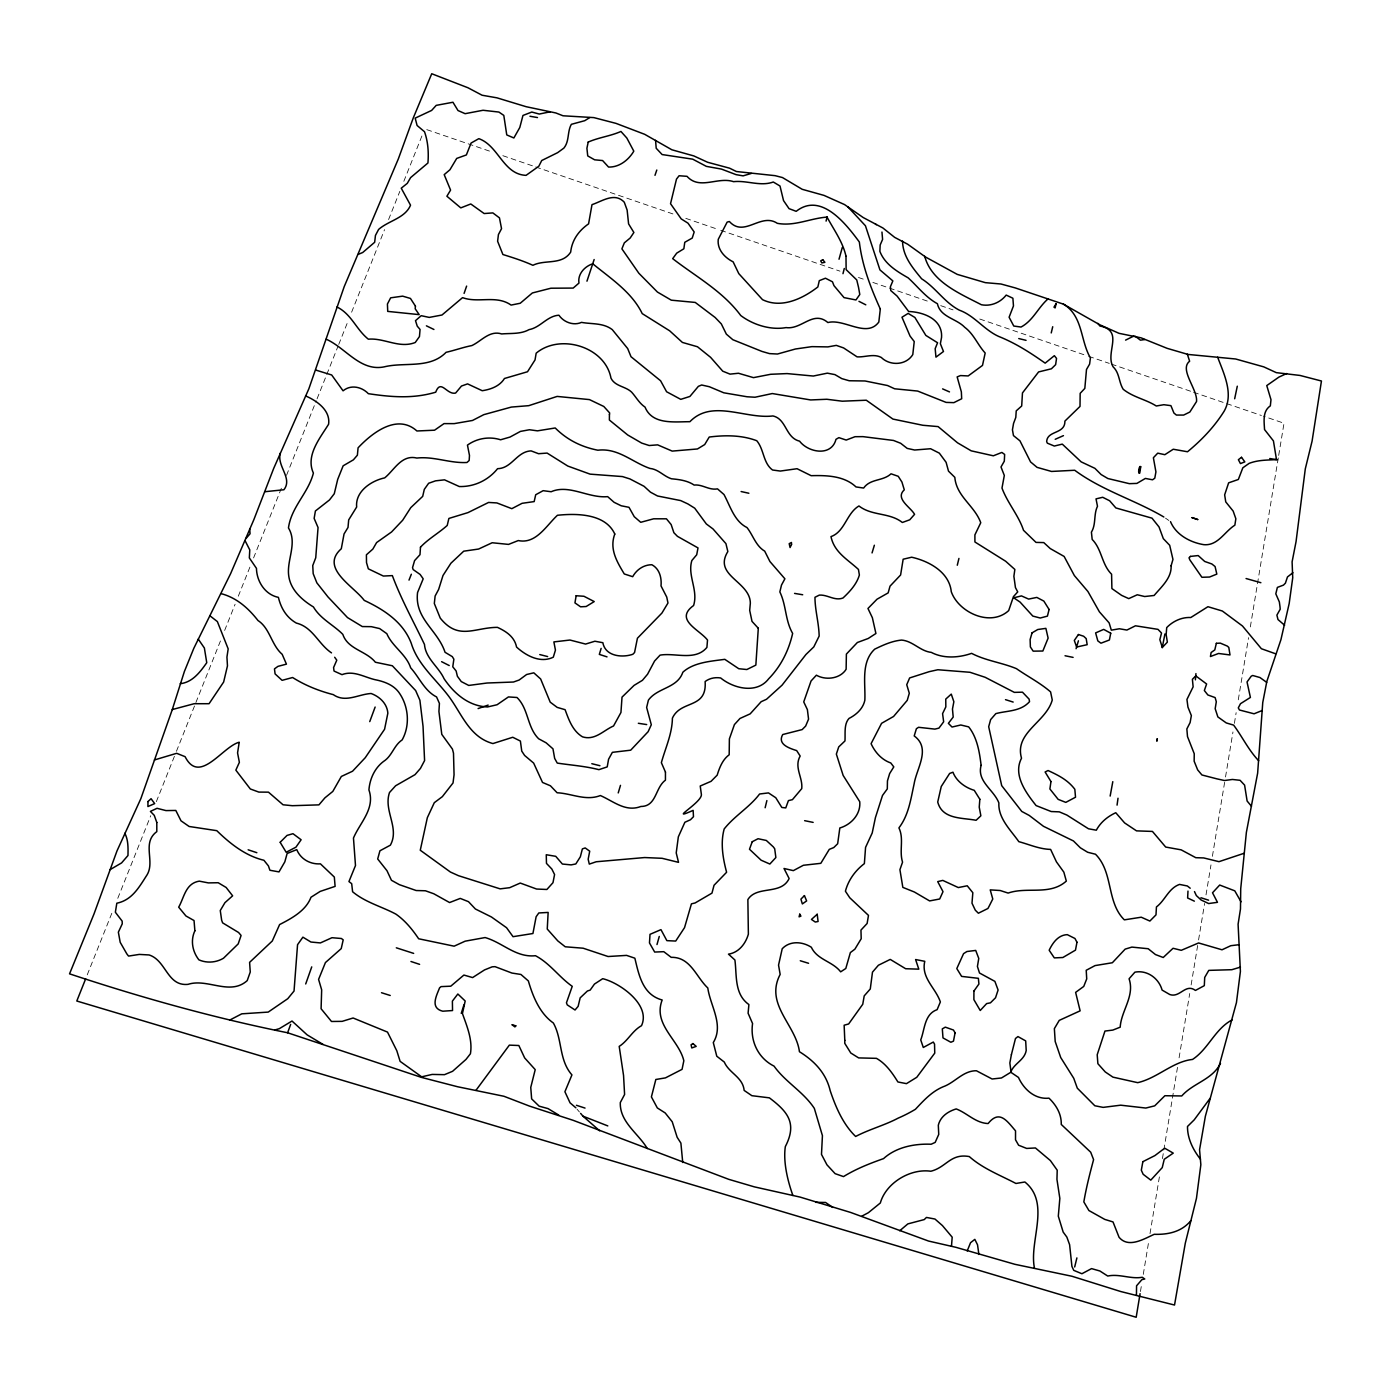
<?xml version="1.0" encoding="UTF-8"?>
<svg xmlns="http://www.w3.org/2000/svg" width="1391" height="1391" viewBox="0 0 1391 1391"><rect width="100%" height="100%" fill="white"/><g stroke="black" fill="none" stroke-linecap="round" stroke-linejoin="round"><path stroke-width="0.75" stroke-dasharray="5 3.75" d="M1140.446 1291.526L1141.507 1285.093M1143.28 1274.382L1148.601 1242.215M1150.009 1233.643L1159.938 1173.604M1162.424 1158.599L1177.655 1066.41M1179.081 1057.838L1189.722 993.522M1191.131 984.95L1198.225 942.072M1198.573 939.916L1204.606 903.472M1206.014 894.9L1210.987 864.889M1212.396 856.317L1225.158 779.134M1225.523 776.978L1232.965 731.962M1234.391 723.39L1236.147 712.661M1238.286 699.812L1248.562 637.634M1250.335 626.906L1278.346 457.535M1278.694 455.396L1284.015 423.229L1263.463 416.205M87.25 974.83L112.967 910.392M117.783 898.308L150.732 815.717M156.348 801.633L175.631 753.279M176.448 751.279L220.63 640.503M224.646 630.436L235.096 604.25M238.313 596.183L250.363 565.981M253.579 557.93L281.695 487.424M286.529 475.339L316.244 400.834M317.061 398.817L337.943 346.446M338.743 344.429L348.393 320.26M351.61 312.21L384.559 229.637M388.576 219.569L399.826 191.367M403.842 181.299L422.308 134.979M426.776 129.641L492.57 152.158M502.846 155.688L533.675 166.242M535.726 166.955L675.522 214.823M685.798 218.352L718.695 229.619M720.747 230.315L839.973 271.158M858.473 277.487L864.646 279.608M872.87 282.425L930.423 302.143M940.716 305.655L953.044 309.88M979.768 319.026L1086.667 355.644M1088.718 356.357L1109.27 363.381M1111.339 364.094L1191.513 391.549M1193.565 392.262L1261.394 415.492M1165.519 518.165L1168.857 520.477M577.056 1109.218L579.438 1112"/><path stroke-width="1.5" d="M1136.447 1295.038L1136.569 1285.788L1141.855 1279.685L1144.758 1278.99L1142.254 1277.286C1130.64 1279.303 1119.338 1273.565 1107.723 1276.034L1099.881 1270.991L1091.552 1268.609L1081.902 1273.739L1073.748 1270.348L1071.922 1266.401L1069.609 1244.702L1066.862 1237.103L1063.176 1232.078L1058.308 1216.169L1059.838 1198.381L1056.951 1179.394L1057.212 1170.196L1050.361 1160.546L1035.426 1147.958L1026.662 1148.427L1018.612 1145.228L1015.517 1139.785L1015.534 1130.848C1006.754 1120.624 999.381 1109.462 988.114 1123.545C975.508 1123.024 967.249 1113.113 956.208 1108.923C948.071 1111.409 940.403 1116.469 938.316 1125.232L938.734 1134.413L935.187 1142.394L931.153 1144.237C914.617 1143.558 896.291 1147.019 883.546 1158.616C869.479 1163.589 856.3 1168.753 843.502 1176.595L835.122 1173.656L826.95 1164.823L821.49 1154.408L822.429 1135.665L814.326 1108.366C803.303 1091.622 785.515 1082.233 774.039 1066.115C758.043 1058.134 750.062 1040.92 752.566 1023.533L748.097 1013.222L748.897 1004.563C734.118 994.078 736.952 975.369 734.9 959.999L728.484 954.139C738.795 952.609 745.646 943.672 748.375 934.161L747.871 899.577C756.878 885.076 781.081 895.491 789.132 878.521L784.02 868.488L793.339 870.627L803.389 865.272L820.812 863.324L829.279 849.379L833.765 847.554L837.66 843.746L839.834 827.975C851.17 824.672 860.942 814.17 859.742 801.72L843.155 775.448L836.356 754.096L838.738 746.897L844.963 740.951C845.467 733.457 843.781 724.155 849.014 718.434C856.404 714.661 863.029 708.697 864.837 700.282C865.619 683.12 860.733 662.272 874.696 649.162C883.215 645.024 892.031 640.973 901.577 640.086C912.774 640.955 920.164 651.197 931.275 652.379C943.498 658.812 958.816 657.839 971.596 653.353C985.767 660.76 1001.989 662.603 1016.456 668.671C1027.827 676.6 1040.19 682.877 1050.588 691.901L1052.257 699.969C1046.119 722.294 1014.161 732.518 1021.516 758.217C1012.7 774.996 1026.054 792.853 1036.104 805.58L1051.213 811.544L1059.299 811.857L1066.81 815.039L1088.475 828.775L1096.317 830.201C1100.542 822.307 1107.619 816.465 1115.773 812.727L1124.589 822.898L1136.517 830.862L1152.443 831.435L1165.675 847.049L1181.168 849.849L1195.791 857.691L1203.702 857.934L1218.968 861.672L1244.023 853.309M1187.984 891.092L1187.636 897.995L1194.365 901.159M951.479 1246.249L952.192 1237.19L942.42 1225.575L934.961 1219.038L926.458 1217.438L924.25 1219.577L907.836 1223.906L899.734 1230.757M1195.391 679.834L1195.93 673.609M1117.06 805.128L1118.016 798.225M1164.928 633.966L1162.233 647.737M1112.8 781.672L1110.157 796.069M1140.081 1293.665L1136.186 1317.26L76.801 1001.016L85.651 978.864M1237.294 386.194L1234.669 398.765M1138.968 472.888L1140.237 466.576M826.08 221.117L827.106 216.805M1051.231 332.936L1052.726 326.729M1074.687 1266.975L1076.895 1257.899M765.137 807.754L766.876 800.59M957.286 565.233L958.938 558.417M842.981 273.679L844.285 268.498M842.303 247.442L839.016 259.248M656.987 944.559L659.264 936.456M1076.095 648.71L1078.425 640.799M601.138 648.397L599.33 654.396L607.015 656.865M618.23 792.922L620.49 785.359M872.053 552.923L874.365 545.237M461.256 1013.361L463.951 1004.841M594.148 259.526L586.95 281.191M654.987 175.336L656.795 170.032M464.09 293.397L466.628 286.094M305.707 983.959L311.74 966.884M375.135 707.045L369.745 721.616M287.607 1032.765L421.473 1077.399L457.552 1086.736L503.907 1096.264L529.554 1106.123L573.144 1120.311L728.728 1179.325L754.322 1186.853L800.051 1197.077L850.701 1212.465L928.545 1241.05L955.895 1247.31L1014.926 1264.315L1071.974 1276.26L1120.798 1291.543L1174.526 1305.036L1185.306 1243.171L1196.469 1198.294L1200.85 1164.702L1199.564 1149.731L1205.371 1116.243L1236.443 1002.615L1240.407 971.457L1238.094 924.215L1240.476 909.001L1240.72 888.727L1246.371 832.409L1257.638 773.17L1262.75 702.525L1266.853 681.347L1280.92 639.704L1289.179 603.52L1292.726 577.752L1292.1 561.86L1296.047 541.655L1305.297 468.871L1312.078 441.156L1321.45 381.012L1300.046 375.448L1276.312 372.649L1263.793 366.876L1235.677 359L1187.966 354.427L1167.153 348.341L1141.072 337.839L1119.06 333.336L1099.829 324.799L1063.35 304.125L1015.221 287.902L1000.998 284.007L985.332 282.651L957.234 274.375L925.606 257.074L907.645 244.207L894.674 237.374L882.868 227.968L863.22 217.552L844.546 204.581L824.028 195.401L802.19 189.298L782.49 177.561L775.117 175.666L736.43 171.528L729.597 168.189L707.654 162.278L693.796 155.914L671.888 149.793L644.694 134.318L616.022 123.382L593.853 117.609L563.025 115.783L555.861 112.967L526.163 106.707L496.97 97.839L482.086 95.231L467.95 87.755L431.732 73.74L413.283 117.905L398.33 158.922L344.238 286.563L308.854 388.802L273.714 468.367L253.858 519.66L230.628 573.614L193.801 648.345L184.377 671.523L172.171 709.914L140.856 798.643L116.983 850.944L93.979 914.026L69.55 973.839C141.065 997.556 213.692 1017.882 287.607 1032.765L290.667 1024.385M409.006 580.117L411.336 574.24M967.197 1250.961L970.553 1242.702L974.83 1239.364L977.525 1244.789L978.899 1254.456M476 1090.283L509.349 1045.128L518.843 1045.51L524.668 1057.942L535.222 1069.627L530.753 1087.414L531.64 1098.89L539.134 1106.158L548.037 1108.61L558.834 1115.13M1210.048 1098.403L1194.226 1119.825L1187.497 1126.484C1187.375 1138.551 1193.148 1149.957 1200.468 1159.225M1220.498 1063.402C1212.222 1079.833 1193.235 1082.928 1181.759 1095.952L1164.893 1095.725L1154.704 1105.845L1145.819 1108.053L1120.677 1105.184L1103.133 1107.375L1094.821 1105.758L1077.312 1088.179L1073.748 1078.286L1060.724 1057.56L1055.195 1041.494L1054.361 1028.645L1059.247 1020.385L1080.129 1010.84L1075.626 992.374L1083.745 986.428L1086.719 978.899L1086.215 970.292L1095.047 965.597L1112.348 962.746L1125.163 949.114L1131.874 947.097L1148.184 948.732L1155.452 954.556L1163.224 957.495L1173.048 948.279L1181.272 950.314L1198.59 942.959L1222.011 949.792L1230.809 945.706L1239.085 944.698M245.946 538.543L250.067 533.761L249.702 529.206M1048.153 298.804C1038.069 307.481 1033.165 320.608 1021.029 327.041L1013.778 326.05L1009.101 317.235L1013.465 305.933L1012.891 298.23L1006.197 295.083C1000.338 302.543 990.861 306.576 981.403 304.751C959.738 293.484 931.535 281.938 924.702 256.292M1292.9 572.727L1287.475 576.952L1285.406 583.159L1283.476 585.107L1277.39 587.402L1275.808 593.818L1279.355 601.955L1280.016 606.876L1280.207 609.223L1276.886 615.118L1277.999 619.551L1284.623 625.272M1232.287 1019.794C1214.917 1028.923 1208.518 1048.953 1192.539 1059.438C1172.769 1061.576 1157.555 1078.06 1137.699 1082.667L1112.939 1077.138L1105.271 1071.957L1097.882 1063.698L1097.203 1054.743L1104.958 1031.061L1112.817 1030.088L1120.19 1027.184C1121.181 1010.735 1134.986 996.026 1129.075 978.777L1134.9 972.17C1147.14 969.788 1158.859 978.29 1162.094 990.079L1169.727 994.495C1180.003 998.269 1185.48 982.933 1195.443 990.444L1204.31 985.645L1204.71 977.421L1208.779 970.379L1231.852 969.701L1240.476 967.11M1190.766 1220.776C1181.533 1231.87 1168.144 1234.756 1154.234 1234.304C1143.854 1238.946 1128.484 1248.579 1119.06 1237.277L1113.009 1221.924L1104.767 1219.403L1088.91 1210.535L1083.832 1201.911C1086.267 1187.601 1089.796 1173.778 1093.587 1159.625L1090.7 1152.217L1061.263 1124.45C1061.559 1114.069 1056.291 1105.202 1048.97 1098.16C1035.026 1099.62 1023.863 1089.396 1018.455 1077.434L1010.822 1072.27L1001.485 1077.973L992.113 1078.999L976.395 1070.757C963.128 1070.601 954.922 1082.598 943.185 1086.754C931.674 1091.587 923.676 1100.524 915.417 1109.288A164.625 153.514 47.5 0 1 898.151 1118.138C884.398 1125.406 869.566 1129.179 855.639 1136.464C843.085 1124.345 835.748 1107.184 830.201 1090.718C826.063 1073.035 814.257 1060.898 799.442 1051.718C795.913 1024.68 764.459 1004.406 780.16 974.413L778.543 965.111L782.211 948.749C789.949 940.507 802.468 941.516 811.336 947.254C817.178 959.877 832.566 961.303 840.668 971.84L845.798 968.484L850.37 952.574L854.874 949.184L861.203 938.734L860.959 930.092L867.115 923.485L868.488 915.4L849.745 897.751L845.415 891.214C848.336 880.034 855.291 870.54 864.367 863.62L865.567 847.38L872.209 832.983L875.426 817.595L882.503 795.461L887.302 788.906L887.458 780.89L889.649 773.57L893.787 766.893L890.779 762.964C881.633 759.782 875.043 752.305 871.079 743.681L881.581 723.32L893.578 716.469L907.245 700.351L909.297 693.257L906.741 684.702L909.644 677.939L929.171 671.679L937.847 669.749L969.996 672.288L985.158 677.295L1014.335 692.37L1022.472 692.179L1029.079 699.099L1029.549 701.638C1020.594 711.653 1007.362 710.54 995.852 713.618L990.635 719.616L988.688 726.711L1001.694 785.637L1021.776 811.44L1029.218 815.439L1043.476 826.306L1073.469 840.964L1080.338 847.797L1087.675 852.266L1095.499 854.23C1113.565 872.366 1106.314 902.133 1124.345 919.851L1141.246 917.208L1149.87 921.051L1155.991 914.878L1156.443 906.932C1165.206 900.342 1168.562 888.24 1179.551 884.415L1187.358 885.98L1190.209 888.223M1286.658 373.536L1278.851 377.135L1266.766 385.585L1270.991 399.721L1270.331 405.859C1262.385 411.336 1264.141 421.299 1264.541 429.558L1273.426 440.895L1276.503 459.586C1267.027 460.195 1258.316 459.847 1249.153 463.359L1242.841 467.793L1238.338 479.478L1228.636 482.833L1224.654 494.831L1225.749 501.89L1233.174 511.106L1235.851 518.756L1234.86 525.172C1224.463 531.727 1217.96 545.881 1203.876 544.681C1190.331 542.49 1176.004 534.874 1170.509 521.642M110.202 869.566L121.573 862.924L127.972 855.517C128.128 848.11 128.355 839.973 124.825 833.296M589.714 117.592L584.759 120.687L571.353 124.321C567.111 131.745 569.597 141.152 563.859 148.124L557.652 152.645L541.725 160.521L538.821 166.242L526.059 175.353C503.177 174.414 498.604 145.62 478.834 138.665L471.097 143.03L466.368 154.94L456.717 158.418L449.936 169.754L444.198 174.64L450.58 190.098L446.894 196.235L460.786 207.885L470.784 203.973L484.138 213.536L492.849 212.91L499.456 217.865L501.542 228.663L498.43 234.557L497.613 241.269L502.899 254.518C513.279 257.752 522.946 260.812 532.909 265.298C544.994 259.23 561.929 265.49 570.675 252.119C571.979 240 578.795 230.697 588.584 223.847L591.992 204.651C602.286 201.226 614.683 191.958 624.281 202.217L627.132 210.058L628.593 223.899L633.879 232.488L630.175 238.017L624.333 242.851L621.899 248.85L638.852 273.245L657.439 292.058L671.314 300.178L695.257 302.438L715.13 317.478L721.32 323.912L726.363 334.153L732.848 339.717L761.99 351.436L769.484 353.61L777.465 354.027L795.443 349.002L811.909 346.637L827.871 346.898L836.304 345.385L843.589 347.924L857.082 356.861C865.254 357.348 873.652 353.366 881.303 357.47C890.136 366.111 906.15 365.398 912.792 354.566L914.235 341.543L910.044 336.066L901.977 317.235L908.132 313.41L914.878 317.461L925.85 335.422L937.569 342.76L935.169 348.672L935.952 357.157L943.481 351.488L940.368 343.716L941.551 337.422C942.785 319.217 923.659 312.036 908.636 311.497L897.091 296.074L890.762 290.563L890.414 286.685L892.848 280.912L879.947 269.906L865.445 225.777L847.78 206.772M229.898 1020.003L241.773 1013.83L268.22 1012.092L287.763 998.703L294.04 991.035L297.552 944.698L302.89 937.169L310.941 942.037L320.399 942.924L331.98 937.708L341.404 938.508L343.194 939.881L341.23 948.61L325.424 962.572L318.591 979.403L321.669 989.836L321.095 1008.753L331.493 1021.481L342.151 1021.359L353.105 1018.003L387.498 1032.087L396.818 1050.744L400.121 1061.368L421.664 1076.825L432.166 1074.426L444.477 1074.669L452.562 1071.313L465.968 1059.438L470.419 1053.769C472.766 1039.842 466.976 1026.402 462.438 1013.552L465.185 1000.998L457.848 994.009L452.388 1001.12L452.544 1010.544L442.738 1011.205C429.836 1008.006 436.444 995.852 439.573 987.871L441.069 986.619L450.788 986.184L463.899 975.056L472.61 977.577L484.537 969.91L492.171 966.832L495.04 966.658L511.94 973.057L520.93 974.465L528.354 980.933C532.909 996.582 539.673 1013.326 553.357 1023.011C562.555 1039.442 558.695 1059.855 571.927 1074.913L564.902 1091.744L570.049 1102.82L575.874 1107.827M861.881 1216.134L868.384 1212.691L880.329 1202.989C885.98 1182.872 910.357 1168.266 930.84 1171.239C946.506 1167.327 950.436 1153.156 969.284 1156.564C982.881 1168.631 1000.042 1175.117 1015.934 1183.463L1024.889 1182.002C1050.918 1203.059 1028.992 1240.824 1034.4 1267.792M1262.193 710.505L1254.073 713.792L1239.468 710.001L1238.286 707.88L1240.494 703.707L1250.405 697.43L1247.032 681.955L1251.239 676.2L1252.7 675.487L1259.933 677.521L1266.697 682.355M1125.58 340.117L1133.978 335.979M1055.213 439.295L1063.454 435.644M358.165 254.397L362.721 252.501L374.666 242.277L375.448 235.444L378.613 229.428C388.715 220.543 404.972 218.335 410.536 205.207L401.251 188.202L407.285 183.351L410.623 177.596L427.941 162.99C428.776 152.593 428.063 141.673 424.498 131.728L417.091 125.486L415.179 118.131L431.627 110.428L436.218 105.368L452.944 102.256L458.022 110.55L465.116 113.679L483.042 110.272L498.9 112.062L503.803 115.401L506.759 134.927L513.87 137.97L519.799 127.485L522.964 115.453L531.797 112.045L539.239 114.045L550.245 111.802M815.769 1202.328L825.576 1202.467L832.826 1207.44M478.087 708.575L488.171 705.081M172.258 709.566L194.114 703.724L209.067 703.707L223.638 682.042L227.463 665.889L226.942 657.091L228.176 648.884L217.361 621.568L210.058 615.9M154.384 759.973L176.657 753.313L185.09 756.669C199.574 785.324 222.473 746.55 239.235 742.22L237.565 752.914L239.374 762.338L235.844 770.145L250.328 788.975L258.83 792.088L268.463 792.157L283.051 804.78L292.336 805.702L318.939 804.867L324.92 797.843L332.814 791.427L341.351 776.456L352.549 771.223L365.242 757.712L384.577 729.267L387.846 713.2C387.167 703.62 379.673 696.648 371.101 693.5C358.287 694.265 345.42 703.133 333.284 694.631C318.782 690.875 305.29 685.485 292.614 677.521L282.095 680.338L275.088 673.905L274.462 668.88L277.974 666.359L286.442 664.133L282.182 654.309C271.332 644.937 269.976 628.28 257.978 620.508C248.38 608.215 236.766 597.834 221.378 593.714M751.331 173.44L743.09 175.857L736.117 174.657L721.407 169.076L706.35 166.364L692.701 159.165L662.133 154.557L656.204 148.263L655.561 140.352M274.844 1029.966L279.278 1028.697L292.006 1021.029L307.115 1034.852L323.042 1044.415M180.221 683.711C192.567 682.32 200.113 672.062 206.755 662.707L204.373 647.997L198.252 639.112M264.794 491.719L283.903 489.754C292.997 478.139 276.513 466.089 280.339 453.101M1144.845 339.543L1140.429 340.169L1135.282 336.257M638.347 723.285L646.693 724.572M1269.774 458.526L1277.581 459.83M794.574 593.401L802.694 594.757M529.971 116.253L537.482 117.557M804.624 820.673L813.144 822.394M1065.037 655.752L1073.104 657.387M741.125 491.545L748.862 493.249M1018.751 338.552L1026.054 340.343M591.818 763.694L599.938 765.711M539.778 654.57L547.654 656.569M1260.872 582.707L1246.075 578.534M800.277 960.746L808.554 963.285M315.931 370.128L331.684 374.979L343.073 390.819C350.932 384.299 361.816 386.837 368.372 393.688C391.41 397.113 412.988 398.939 435.713 392.192C440.912 378.404 446.72 395.183 455.622 393.044L461.482 386.037L467.567 383.881L482.225 390.715C490.797 389.428 499.752 386.176 504.464 378.491L527.519 371.745L535.031 359.921L536.178 353.175C560.069 333.144 605.137 346.689 610.979 378.161C615.013 386.455 625.515 386.229 631.618 392.14C636.122 397.096 639.251 403.251 645.024 407.094C652.327 424.985 674.235 421.682 689.901 421.699C711.983 398.8 745.437 419.317 772.927 415.944C786.645 419.004 785.341 437.626 799.582 441.173C808.31 452.597 831.453 456.909 835.991 439.313L838.895 437.643L846.197 440.06L855.03 436.704L862.959 436.635L893.509 440.46L900.655 443.277L907.193 448.389L914.635 450.023L930.596 448.737L939.342 453.153L946.106 462.316L948.506 471.149L954.817 477.339C956.434 496.535 974.517 505.576 980.759 522.72L974.9 534.874L974.917 541.986L1005.641 561.234L1014.856 569.458L1013.883 576.291L1015.447 587.593L1017.725 591.905L1013.465 596.6L1008.684 610.597C990.34 627.445 958.434 612.266 951.27 591.679C949.305 572.188 929.136 561.129 911.661 557.217L903.159 559.217L900.603 574.987L890.031 586.15L888.154 592.896L877.025 599.208L867.967 608.476L872.366 617.708L875.913 633.496L868.21 638.486L857.36 642.503L846.389 654.083L846.128 669.262C840.234 678.878 825.628 680.529 816.395 675.191L811.057 680.981L803.737 701.916L807.389 709.619L808.554 719.13L805.65 726.067L802.172 729.58L782.733 734.535C777.03 744.428 789.671 748.341 796.678 750.601L800.173 756.026C793.792 767.328 802.99 777.499 801.738 788.627L792.418 799.669L788.419 800.607L785.759 807.91L781.812 807.458L775.778 797.739L768.475 792.905L759.59 794C749.419 807.441 734.726 815.665 724.189 828.949C720.312 842.876 722.868 858.317 726.606 872.261L714.035 885.267L711.966 893.126L695.135 902.95L691.431 903.854L684.546 927.623L675.713 941.064L666.863 940.646L660.951 929.64L650.014 934.335L649.475 942.942L654.674 952.053L663.785 951.687L671.21 957.338C690.579 956.852 696.161 977.143 707.793 987.958C710.314 1006.006 724.12 1024.889 713.287 1042.554L716.782 1056.221L724.294 1062.063C729.058 1073.174 742.881 1077.121 744.15 1090.422L751.87 1095.691L769.379 1097.847C787.845 1111.774 797.373 1123.285 785.341 1146.584C783.029 1161.815 787.689 1181.046 792.905 1195.478M413.649 953.391L396.313 947.81M1005.502 699.656L1013.17 702.072M1200.937 897.751L1208.588 900.186M381.499 992.722L390.228 995.487M1275.651 653.805L1261.394 648.728L1242.476 625.985L1222.341 611.014L1207.944 606.702L1190.8 617.517C1181.759 617.03 1172.909 621.203 1166.719 627.584L1166.145 634.557L1167.362 642.138L1162.32 647.458L1159.851 639.651L1161.52 633.027L1157.973 629.358L1135.473 625.794L1126.901 630.053L1119.39 628.767L1111.322 630.158L1109.149 622.907L1099.394 611.814L1087.936 591.523L1074.356 575.561L1064.132 556.452L1050.257 548.576L1043.772 542.594L1036.017 542.403L1023.515 530.301C1018.681 515.47 1007.519 503.073 1001.989 488.085L1004.319 475.461L1000.998 466.976L1004.302 461.203L1004.65 454.44L1001.868 452.44L993.348 455.796L971.214 450.84L957.547 442.825L938.108 426.602L922.789 425.263L892.918 419.074L866.297 400.225L842.233 401.199L826.828 399.269L810.657 399.947L772.283 393.549L755.017 397.235L747.037 396.765L723.789 392.801L709.306 386.715L701.638 384.994L698.369 386.35L689.901 396.452L680.755 399.356L666.602 391.758L660.586 380.769L631.01 356.722L627.689 348.567L612.283 329.632C603.225 322.695 591.975 324.294 581.49 322.382C573.509 325.963 563.738 322.225 558.921 315.218C547.115 315.931 540.543 327.476 529.049 329.632C520.582 334.344 510.932 333.127 501.682 333.944C489.545 330.084 481.564 341.056 471.845 345.577C463.116 347.281 454.753 350.358 446.094 352.306C430.097 368.771 405.929 362.199 385.933 366.459C360.93 372.892 346.237 348.098 326.19 339.195M576.43 1105.289L585.037 1108.088M410.954 961.494L419.595 964.346M248.154 849.797L256.848 852.7M580.621 1113.391L582.985 1116.173L607.797 1125.91M305.568 395.931C316.696 400.643 330.658 410.31 328.589 424.255C319.791 438.426 305.429 455.639 313.392 473.079C308.35 493.04 291.293 506.898 288.459 527.937C297.744 543.081 286.494 560.017 288.719 575.77C290.51 589.819 301.969 599.99 313.444 606.963C320.452 618.96 333.684 625.011 342.829 634.383C347.82 649.406 366.25 650.814 375.379 662.238L392.349 665.767L415.648 690.562L419.891 700.212L423.038 726.293L424.585 760.581L420.447 768.406L415.022 774.648L395.618 785.759L389.515 792.505C383.221 810.727 399.913 827.888 390.349 845.189L379.934 850.788L377.691 858.977L386.994 870.731L391.445 880.277L399.356 884.659L416.152 890.518L425.437 890.779L433.801 893.77L449.589 902.55L460.247 898.412L468.489 901.681L475.409 909.001L491.44 916.982L506.567 927.727L513.036 936.682L532.927 933.517L536.126 916.756L538.804 912.965L548.141 912.426L547.254 929.049L557.826 940.925L565.233 946.784L583.142 948.21L608.076 956.521L626.593 955.391L634.852 958.19C638.904 975.021 642.625 994.704 662.168 999.99C652.692 1024.645 678.86 1039.616 683.833 1060.759L682.059 1069.349L665.454 1077.886L655.839 1079.486L651.405 1096.908L657.317 1107.932L665.194 1112.956L672.236 1121.789L677.156 1137.282L680.894 1143.106L682.738 1162.493M942.611 388.889L949.497 391.897M426.394 325.824L433.922 329.476M441.608 661.681L449.223 665.541M858.96 301.343L865.793 304.82M1163.85 517C1134.969 499.978 1101.985 490.467 1074.721 470.262L1051.509 471.445L1037.06 467.359L1030.575 461.934L1019.951 440.843L1013.465 435.592L1012.439 429.819L1013.552 423.42L1015.795 417.439L1016.23 410.867L1021.69 405.998L1022.472 392.923L1038.59 371.936L1051.422 368.789L1055.63 364.651L1056.534 358.426L1054.361 355.679L1045.163 363.138C1030.209 352.619 1015.795 343.281 998.529 336.361C983.993 329.737 974.326 315.531 959.355 310.176C944.454 302.473 935.865 287.728 921.642 278.809C912.496 267.628 902.794 256.309 902.533 241.078M1187.358 354.183L1189.618 361.225C1178.907 369.467 1197.825 389.358 1196.538 401.53L1189.844 412.032L1183.637 415.074L1176.386 415.057L1173.917 413.023L1170.926 405.65L1163.832 404.711L1156.286 405.998C1145.888 399.391 1133.248 397.322 1123.215 389.289C1118.712 382.125 1119.633 372.979 1113.113 366.824C1104.784 352.549 1124.554 330.884 1099.864 325.981L1097.916 323.39M875.426 224.055L876.313 224.681M336.97 306.976C351.558 314.175 356.166 329.476 368.337 339.178C384.455 337.77 399.269 348.811 415.248 342.499L419.456 336.57L420.065 329.476L417.23 326.12L415.509 320.66L421.212 315.687L429.245 317.409L441.99 315.009L462.56 297.639C478.382 303.447 496.257 294.666 511.088 305.081L520.234 303.255L532.37 292.962L550.906 288.215L573.179 288.076L578.969 283.069C577.491 274.097 584.655 266.376 592.757 263.786C610.91 278.669 631.897 292.232 642.225 313.618L669.645 330.797L682.407 342.429L697.482 346.759L710.592 357.331L722.746 371.188L730.032 374.127L738.465 373.257L753.47 377.639L770.684 374.283L787.063 373.588L813.3 376.039L827.349 373.153L834.93 374.614L841.798 378.613L849.188 380.751L865.028 380.978L887.562 385.533L894.622 388.784L917.643 391.062L946.123 402.399L953.878 402.642L961.685 398.748L961.355 391.862L957.147 376.909L960.52 375.57L968.188 375.935L982.498 365.416L985.176 353.018C977.647 344.829 973.891 334.118 964.711 327.285C956.278 318.452 940.299 317.183 937.412 303.725C925.519 297.205 917.869 286.702 908.149 277.852C896.952 271.419 884.746 264.134 879.877 251.371L880.173 245.007L882.59 239.391L881.964 232.054M1063.402 304.073C1083.206 316.122 1080.146 340.378 1090.422 357.939L1089.605 364.112L1086.493 369.502L1084.824 388.402L1080.164 393.357L1080.007 406.415L1064.897 421.108C1065.21 434.392 1047.145 430.202 1046.675 441.66L1047.353 443.173L1054.308 446.042L1062.289 444.129L1081.155 461.864L1094.891 468.332L1101.133 474.557L1107.862 478.521L1129.353 483.668L1136.899 483.407L1145.367 478.434L1152.548 479.791L1154.791 478.191L1155.921 471.897L1153.382 457.743L1157.729 453.153L1164.841 454.683L1173.256 449.241L1187.514 451.762C1201.511 440.234 1214.204 427.037 1224.097 411.284C1233.956 394.105 1224.028 374.092 1217.647 357.209M331.51 652.883C318.452 644.189 312.784 627.063 296.335 623.081C286.198 617.256 280.947 607.971 278.391 597.348C265.107 594.722 256.674 581.334 256.466 568.38L249.337 557.913L249.771 549.897L245.077 540.699M599.677 1130.831L582.985 1116.173M1251.483 806.276L1247.118 801.025L1244.597 785.115L1240.077 780.299L1232.426 779.464L1224.445 780.525L1216.916 778.856L1201.928 774.978L1197.651 769.866L1194.156 761.207L1194.243 753.731L1187.497 736.587L1186.853 728.936L1190.105 722.59L1191.357 715.6L1187.949 707.115L1186.94 699.447L1193.13 686.841L1192.4 679.312L1195.773 675.887L1206.606 683.989L1204.345 690.527L1207.875 694.978L1215.125 697.587L1216.308 701.76L1215.178 708.697L1217.855 716.921L1226.271 722.937L1233.626 725.111C1242.372 736.865 1248.492 750.045 1258.699 760.755M334.675 657.265L336.796 660.186L333.579 667.541L334.031 671.053L341.995 674.652C354.253 669.888 365.329 677.991 377.013 680.095C385.846 682.077 394.714 685.746 399.773 693.709C408.676 707.063 410.102 725.737 402.121 739.942C394.349 745.089 392.401 754.67 385.133 760.321C375.222 766.876 369.832 778.317 368.928 789.932C375.466 808.64 359.904 822.69 353.47 838.043L355.487 865.532L348.95 881.564L351.68 883.668L352.601 891.753C365.433 902.481 381.882 906.584 395.931 914.148C405.198 920.599 412.397 929.484 418.656 938.769L454.127 946.176L465.168 941.168L485.111 937.551C502.742 942.611 515.8 957.79 535.483 955.721C550.054 963.407 558.939 977.004 572.24 986.323L566.45 1002.789L567.25 1004.876L575.039 1010.005L578.134 1006.354L580.169 997.851L587.437 990.983L590.149 990.114L594.461 984.063L602.703 978.69C619.186 982.55 651.214 1004.598 641.512 1025.689C632.262 1030.801 628.019 1040.764 619.204 1046.397L623.551 1075.486L624.594 1094.474L620.299 1102.576C619.586 1122.05 638.399 1133.439 647.267 1148.514M1241.033 901.82L1234.773 890.831L1219.698 885.041L1212.517 892.779L1217.473 902.324L1208.64 903.541L1201.146 900.012L1196.347 895.578L1194.486 891.579M156.8 822.481L156.8 831.627C141.552 842.911 155.288 861.168 147.063 874.852C139.291 886.849 132.267 900.081 116.827 903.211L115.366 912.235L122.165 921.138L122.252 923.833L118.357 932.179L120.2 942.316L126.842 953.896L128.546 956.086L139.256 954.417L149.098 954.956C166.329 960.399 167.042 986.462 187.994 984.359C207.537 977.995 229.95 996.095 247.215 980.62L250.258 972.031L249.598 962.363L272.288 940.994L279.608 924.563C291.814 918.303 305.933 910.688 310.993 897.247L320.191 891.405L335.109 886.38L334.327 877.06L320.434 863.846C310.367 864.524 300.595 859.186 296.77 849.623L287.137 853.483L284.825 861.846L279 871.896L269.906 870.262L268.428 865.915L263.907 860.264C245.477 855.865 230.141 843.694 216.787 830.67L189.124 826.48L181.004 820.812L175.805 810.449L165.964 810.588L157.044 808.31L150.419 811.388L154.245 815.335L156.8 822.481M665.454 772.075L665.437 780.177C655.057 787.671 656.674 806.502 640.903 806.467C625.55 812.379 613.466 801.216 600.373 795.548C585.611 801.251 571.771 793.444 557.113 792.766L550.436 785.793L542.525 782.455L533.657 763.103L524.616 755.452L521.747 751.105L520.39 741.055L512.757 737.265L492.918 743.559C468.802 737.021 461.482 712.627 447.659 694.874C434.74 678.217 417.596 664.098 411.267 643.32C403.268 622.125 383.916 609.554 364.233 600.39C353.314 585.802 319.565 568.05 341.299 548.75L344.046 533.97L348.011 527.45L348.689 519.904L356.652 507.02C355.122 491.44 371.241 480.747 384.681 477.878C394.331 470.106 401.53 454.301 416.848 458.056C433.922 456.144 449.902 463.446 466.976 462.49L469.167 460.491L469.48 455.448L467.463 445.12C476.957 438.235 489.441 436.218 500.604 439.782L510.028 437.052L520.443 431.401L529.449 429.749L537.482 430.845L555.218 427.976C567.18 439.939 581.334 446.928 597.852 450.215C618.23 447.746 632.349 462.368 649.962 468.437C658.395 469.236 663.698 476.296 671.453 478.782C679.312 479.53 687.415 480.538 694.144 485.059C702.455 484.138 709.097 490.501 717.495 488.867L723.981 494.518C730.327 506.272 734.344 521.26 746.967 527.537C753.07 535.17 755.678 545.811 764.702 551.149L769.936 561.547L784.889 578.795L781.499 585.055L779.847 591.923C786.402 605.485 785.098 620.369 792.644 633.409C788.749 650.536 781.012 666.167 768.649 678.825C756.913 694.144 733.77 688.684 720.677 677.973A21.021 19.109 27.9 0 0 705.115 681.538C707.15 709.358 680.79 699.603 672.409 718.156C672.131 734.083 665.472 747.767 661.368 762.685L665.454 772.075M758.304 628.263L755.852 665.107L746.845 669.523L738.777 668.723L724.798 659.334C710.888 661.264 693.535 662.359 682.842 672.236C677.347 688.441 657.474 687.484 648.415 700.142L646.641 707.445L651.301 724.746L648.136 731.683L630.697 750.184L612.37 752.34L608.58 759.225L607.224 766.893L598.878 769.658C584.968 766.076 570.971 765.189 557.252 763.085L554.661 758.408L552.975 748.845L546.141 742.829L538.665 738.777C526.998 727.284 528.719 708.941 517 697.5L508.428 696.926L497.056 704.75L487.528 706.958C468.663 706.176 454.179 693.657 444.077 678.738C438.565 666.672 425.594 658.465 424.464 644.416C413.649 621.777 401.182 599.365 392.349 575.613L383.36 576.048L368.337 568.832L366.511 562.625L366.407 554.8L372.84 549.097L376.613 542.56L391.566 531.971L402.677 520.234L410.78 507.628L422.69 496.378L424.307 489.371L428.637 483.268L435.574 480.834L444.529 479.843L459.291 486.537C474.227 486.954 488.258 480.26 497.578 468.68C511.992 468.384 516.756 451.466 531.119 450.893L538.543 453.709L547.115 453.083L567.806 466.055L590.097 474.14L622.438 476.574L629.932 478.939L644.068 486.311L650.466 492.171L657.508 495.978L680.686 500.586L687.85 503.907L694.718 508.184L706.35 523.972L713.027 528.963L725.928 543.638L727.841 551.566C712.853 575.822 750.097 581.247 750.34 603.155L749.697 610.388L752.009 621.377L758.304 628.263M973.926 991.035L973.891 999.642L980.238 1010.492L986.636 1003.589L990.444 1002.841L995.539 997.764L998.095 990.009L994.878 981.368L979.507 973.005L977.421 966.484L978.76 958.416L975.717 950.436L966.936 951.514L963.563 953.652L956.799 968.571L961.616 976.395L978.377 978.325L978.916 984.028L973.926 991.035M844.789 1040.329L844.772 1043.354L850.788 1053.004L858.63 1057.908L876.434 1058.342C885.893 1063.646 892.344 1073 897.908 1081.972L906.463 1083.641L916.773 1077.295L934.752 1053.126L934.543 1044.154L933.309 1042.05L923.294 1047.475L920.738 1039.912C924.824 1029.357 924.372 1014.074 937.117 1009.675L940.368 1001.937C935.569 987.801 920.877 977.821 924.772 961.32L915.591 959.529L918.808 969.162L905.645 968.727L890.24 959.407L878.399 965.25L872.487 972.135L870.279 988.966L864.211 995.886L862.75 1004.267L848.649 1023.967L844.146 1025.219L844.789 1040.329M609.432 414.57L609.38 420.03L627.706 434.983L641.686 443.086L649.18 445.52L657.647 444.859L672.183 451.101L697.465 448.963L704.698 444.564L709.236 437.035C725.198 435.053 741.612 435.018 756.756 440.721C764.163 449.484 763.016 463.047 772.544 470.002L780.316 471.062L797.06 468.715L811.162 475.687C826.619 475.235 844.285 475.792 856.004 486.937L863.637 488.05C870.349 478.469 882.972 481.321 891.022 473.809L898.238 476.296L901.942 482.068L904.289 489.841C894.674 498.604 910.775 507.315 914.565 514.34L909.749 519.799L902.342 522.477C889.475 512.305 872.07 516.148 858.942 505.976C846.493 513.279 844.946 531.658 830.983 536.613C834.27 552.488 847.832 559.53 858.456 569.458L859.377 575.039C856.7 584.203 849.814 591.627 842.981 598.008C834.687 601.19 827.628 594.513 819.316 595.105L814.97 597.295C814.987 610.162 818.864 622.751 819.16 636.07L813.805 646.902L805.945 654.5L782.09 685.137L766.511 699.273L761.155 701.707L750.166 713.861L739.977 718.469L734.413 724.589L729.388 738.882L729.18 754.791C722.607 759.521 719.495 767.641 717.182 775.152L711.062 781.325L700.229 786.019L701.394 794.557C701.916 802.677 666.828 822.011 693.135 810.362L693.483 816.708L690.492 819.734L684.876 822.272L678.339 836.843L676.217 852.909L678.53 862.35L662.081 858.299L644.624 857.552L596.217 861.759L589.297 864.107L588.167 859.238L589.714 851.205L585.211 847.936L582.377 848.91L580.343 856.804L575.822 863.95L571.11 864.889L562.381 864.037L555.739 856.317L546.263 854.735L546.472 863.394L551.827 869.027L554.574 874.539L552.975 882.694L546.889 889.475L536.596 889.04L520.251 883.059L509.68 887.684L500.151 888.866L458.474 875.687L450.441 872.053L420.273 850.231L427.333 817.699L434.305 802.677L442.355 796.643L453.031 782.959L454.057 774.822L453.501 753.209L452.423 749.071L441.782 734.361L438.93 711.496L439.417 703.394L436.565 696.943C424.498 690.858 419.369 677.434 410.675 667.836C406.242 654.239 392.227 646.519 386.82 633.67L379.639 628.576L371.31 626.663L362.303 626.559L347.489 617.569L327.998 596.948L316.87 582.864L313.184 573.666L312.749 565.563L315.74 557.774L318.052 527.537L314.14 518.408L315.409 510.984L329.493 499.943L334.275 493.735L337.7 479.391L343.142 465.811L353.401 459.83L357.383 455.187L358.078 447.832C372.266 432.705 397.304 413.283 416.917 430.984L434.548 430.202L444.025 423.612L454.196 423.629L472.505 420.465L483.79 414.657L511.349 407.076L528.754 405.668L557.148 396.418L589.454 399.6L603.798 406.468L609.675 412.971L609.432 414.57M420.482 547.167L419.995 554.679L414.588 560.608L412.536 567.65L413.162 569.58L420.117 574.448L423.194 578.812L417.561 592.531C414.362 618.804 437.661 629.88 445.05 652.292L452.301 656.639L453.866 659.195L452.77 666.793L456.126 670.984L457.378 676.252L461.273 681.59L468.732 685.433L487.041 683.016L513.47 682.025L519.139 680.025L526.615 674.513L533.796 672.827L540.647 678.982L550.227 702.177L557.2 707.393L565.094 709.688C568.832 719.808 572.623 730.901 582.481 736.83C594.913 740.777 603.381 730.414 613.553 725.963L620.942 712.505L622.02 697.134L634.087 685.38L642.451 680.303L647.58 674.2L654.57 661.038L660.064 655.144C674.931 652.466 695.344 661.403 706.906 647.406L707.515 640.051C699.43 629.549 673.905 619.76 693.605 605.502C698.438 590.045 687.241 575.561 691.849 560.538L696.7 554.783L698.004 547.915L677.452 536.352L673.887 532.718L671.14 524.546L666.428 518.808L653.631 518.808L640.729 522.303L634.261 516.704L628.993 507.315L621.238 505.785L614.092 502.307L607.658 496.639C588.41 498.447 569.041 483.877 551.149 491.736L543.151 490.675L535.709 494.744L534.161 501.595L522.077 503.316L511.818 508.671L496.883 502.933L488.571 502.447L468.002 512.601L448.876 518.443L447.224 525.45C438.582 533.222 428.376 538.786 420.482 547.167M147.985 801.546L147.915 806.554L154.662 803.598L151.063 798.695L147.985 801.546M1171.1 565.807C1171.813 577.978 1161.224 586.967 1154.13 595.47L1144.671 596.53L1137.264 594.774L1128.762 598.617L1121.633 595.383L1111.896 588.567L1111.583 574.205C1101.655 564.503 1101.968 549.306 1092.178 539.43L1091.413 532.162C1096.264 524.198 1093.482 514.461 1097.482 506.289L1096.021 498.882L1102.715 497.283L1109.653 500.777L1115.86 507.941L1152.009 518.165L1159.016 526.946L1163.328 538.647L1169.692 545.307L1172.961 559.425L1171.1 565.807M1056.065 303.794L1055.143 307.915L1053.978 307.15L1056.065 303.794M880.312 309.045L878.816 322.051C866.663 338.482 844.32 318.33 827.871 322.538C813.179 309.932 801.79 329.806 786.054 327.598C770.597 330.38 752.931 324.764 740.76 315.531C722.677 291.154 696.056 276.757 672.688 258.656L676.687 253.162L683.85 248.78L684.772 242.295L692.231 238.07L694.179 231.967L687.989 223.169L681.225 218.909L670.532 203.695L676.495 179.091L679.086 175.753L686.998 176.327C699.656 190.445 717.826 176.379 733.561 181.665C746.932 180.204 760.408 186.707 773.292 182.012L780.003 186.011L783.533 200.6L789.045 208.65L796.191 211.328C820.933 191.802 845.832 223.655 859.342 242.017C862.211 265.82 870.54 287.346 880.312 309.045M979.838 799.251L979.229 807.163L980.864 815.804L976.099 820.29C962.346 817.595 942.281 819.595 937.725 802.033L941.255 786.506L949.636 773.448L952.957 772.214C956.312 781.168 965.18 787.619 974.239 790.314L979.838 799.251M981.107 765.38C976.656 781.499 993.817 789.601 998.877 802.955C998.008 818.256 1010.683 830.027 1018.821 841.659C1029.531 844.546 1039.216 849.066 1050.622 849.414L1056.447 861.864L1063.854 872.157L1066.323 881.094C1049.77 895.874 1027.254 886.415 1008.127 893.074L1000.199 890.518L990.218 889.875L992.774 899.003L989.14 906.202L987.923 908.479L978.377 913.226L975.317 910.201L971.996 903.211L972.831 892.709L967.232 885.789L958.312 887.562L942.785 880.399L937.708 881.616L943.011 891.648L939.707 898.986L929.605 900.916L914.391 892.014L902.829 887.371L899.925 869.671L902.55 862.159C899.003 850.718 904.202 838.773 898.916 827.888C908.723 815.039 910.757 799.164 914.13 783.846C916.669 768.11 931.257 748.48 914.217 735.926L916.391 728.728L918.547 727.302L934.874 729.11L938.942 728.119L943.654 721.807L942.576 713.635L945.828 706.889L945.758 699.099L951.27 694.109L953.861 701.725L952.47 709.045L953.2 717.078L948.384 723.337L952.018 727.041L960.798 724.989L968.675 726.884C977.143 737.473 979.542 752.148 981.107 765.38M614.787 534.04C609.223 548.976 616.856 561.599 624.281 573.961L632.696 576.691C636.556 569.667 643.703 564.729 651.875 564.746C659.577 568.849 661.768 577.839 661.021 585.907L666.741 597.069L667.976 603.016L661.925 613.066L637.426 638.226L634.557 652.518L632.835 654.274C622.142 657.96 605.311 656.361 602.859 642.712L594.896 641.234L585.576 644.068L569.962 640.034L553.879 641.912L555.444 650.136L553.305 657.178C540.49 663.507 526.128 655.839 516.565 647.058C514.496 636.817 506.289 631.462 497.439 627.358C474.505 627.463 458.456 640.764 440.251 618.108L434.322 603.503L435.122 596.026L438.634 589.436L442.999 575.491L450.927 563.216L463.725 551.184L478.591 549.045L492.171 542.751L508.532 544.403L518.269 540.56C536.004 544.35 546.246 525.659 557.443 515.279C576.83 513.227 605.502 513.609 614.787 534.04M845.989 256.187L846.128 269.611L856.752 279.956L858.525 287.311L859.794 294.492L855.952 299.952L844.041 297.622L833.974 285.659L832.461 281.799L825.454 278.217L819.299 280.652L817.856 286.946C802.92 298.543 781.516 308.976 762.511 299.656L738.795 273.627L733.127 261.838C724.641 257.665 717.008 249.441 718.26 239.322L727.145 222.108L729.371 221.499C744.307 237.965 760.79 212.284 777.308 223.325C794.539 226.559 810.223 218.283 827.036 217.1C833.974 229.984 842.72 241.738 845.989 256.187M415.44 306.124L415.179 308.75L419.178 314.627L387.724 311.393L387.428 304.02L390.645 297.83L402.642 296.144L410.449 298.439L415.44 306.124M1110.731 633.218L1109.392 639.999L1100.942 643.198L1097.829 640.903L1095.621 632.905L1103.689 629.393L1110.731 633.218M280.147 842.303L286.181 852.266L295.953 847.171L301.117 839.764L292.979 833.696L287.033 835.417L280.252 842.181M1050.97 781.568L1049.892 788.958L1058.168 799.373L1065.802 802.381L1075.521 797.217L1074.826 789.271C1067.697 779.864 1058.377 775.326 1048.066 770.527L1045.11 771.988L1050.97 781.568M1140.724 466.767L1139.751 473.114C1137.334 474.001 1139.438 464.455 1140.724 466.767M576.152 595.731L574.952 602.894L580.569 606.806L586.15 606.511L594.235 601.573L583.942 596.27L576.152 595.731M1142.863 1161.676L1141.315 1170.196L1143.159 1174.282L1150.792 1180.124L1162.25 1167.605L1164.25 1159.277L1173.256 1153.122L1164.684 1148.201L1154.895 1155.591L1142.863 1161.676M1011.396 1054.656L1009.849 1062.95L1010.979 1071.522C1014.561 1063.159 1024.489 1060.064 1026.21 1050.518L1025.689 1040.903L1017.951 1036.573L1015.482 1038.503L1011.396 1054.656M1076.964 942.229L1075.486 950.123L1062.863 957.512L1054.326 957.895L1049.162 950.244C1052.709 942.82 1058.203 934.995 1067.28 934.648L1074.947 938.473L1076.964 942.229M955.078 1032.818L953.478 1041.146L950.853 1042.259L942.994 1037.912L942.316 1028.871L945.306 1027.149L953.461 1030.035L955.078 1032.818M588.202 142.073L586.915 148.263L587.732 155.914L594.618 159.809L602.599 160.556L608.545 167.059C619.273 167.389 628.576 160 633.809 151.167L626.819 138.005L620.942 131.467C610.284 136.162 598.704 137.448 588.202 142.073M1216.343 643.32L1214.795 649.91L1211.126 652.518L1210.431 656.535L1218.551 653.474L1230.009 654.952L1228.809 647.458L1227.366 646.12L1220.324 643.129L1216.343 643.32M1049.092 609.467L1047.423 616.126L1040.225 618.021L1032.8 616.074L1020.107 602.112L1013.761 597.8L1021.463 595.904L1028.627 599.086L1036.817 597.417L1043.841 601.086L1049.092 609.467M1032.052 632.853L1030.122 639.512L1030.383 646.937L1033.148 651.144L1042.85 651.023L1048.119 638.121L1045.876 628.367L1037.773 629.514L1032.052 632.853M194.879 930.788C190.324 940.455 192.427 951.566 198.896 959.842A25.629 23.89 -15.6 0 0 223.482 958.243L238.191 943.915L241.095 935.447L238.591 932.509L222.63 922.859L221.656 920.233L220.265 910.531L224.925 902.689L232.627 895.821L226.142 887.475L218.196 882.729L208.372 882.902L199.278 881.146C185.507 883.389 184.255 897.351 178.691 907.175L185.942 915.973L194.044 920.546L194.879 930.788M752.235 841.729L749.488 849.24L761.138 860.212L769.849 864.037L775.865 857.534L774.7 848.788L773.344 846.91L766.319 840.46L758.06 838.721L752.235 841.729M791.531 544.437L790.071 547.55L789.201 543.672L791.462 542.473L791.531 544.437M799.755 914.183L799.095 916.825L800.92 916.13L799.755 914.183M1078.425 634.522L1074.304 640.451L1076.617 647.024L1087.171 644.694L1086.197 638.608L1083.641 636.243L1078.425 634.522M515.818 1025.845L514.913 1026.923L511.94 1024.663L515.818 1025.845M1157.295 738.743L1156.895 740.934L1157.295 738.743M804.433 895.63L800.92 899.125L802.346 903.924L806.624 900.916L804.433 895.63M1190.453 556.4L1189.027 557.826L1189.827 559.86L1201.894 577.282L1209.544 577.039L1216.829 574.1L1215.073 566.537L1211.839 563.964L1204.71 561.46L1198.19 555.565L1190.453 556.4M817.212 914.27L811.457 919.434L815.3 922.042L818.082 921.503L817.212 914.27M1241.52 457.309L1238.39 459.708L1240.442 463.568L1244.823 461.882L1241.52 457.309M692.944 1043.563L691.066 1044.797L691.779 1047.945L696.213 1046.38L692.944 1043.563M822.742 259.682L820.707 260.899L821.82 262.916L824.898 262.325L822.742 259.682M1197.721 519.538L1192 517.626L1197.721 519.538"/></g></svg>
